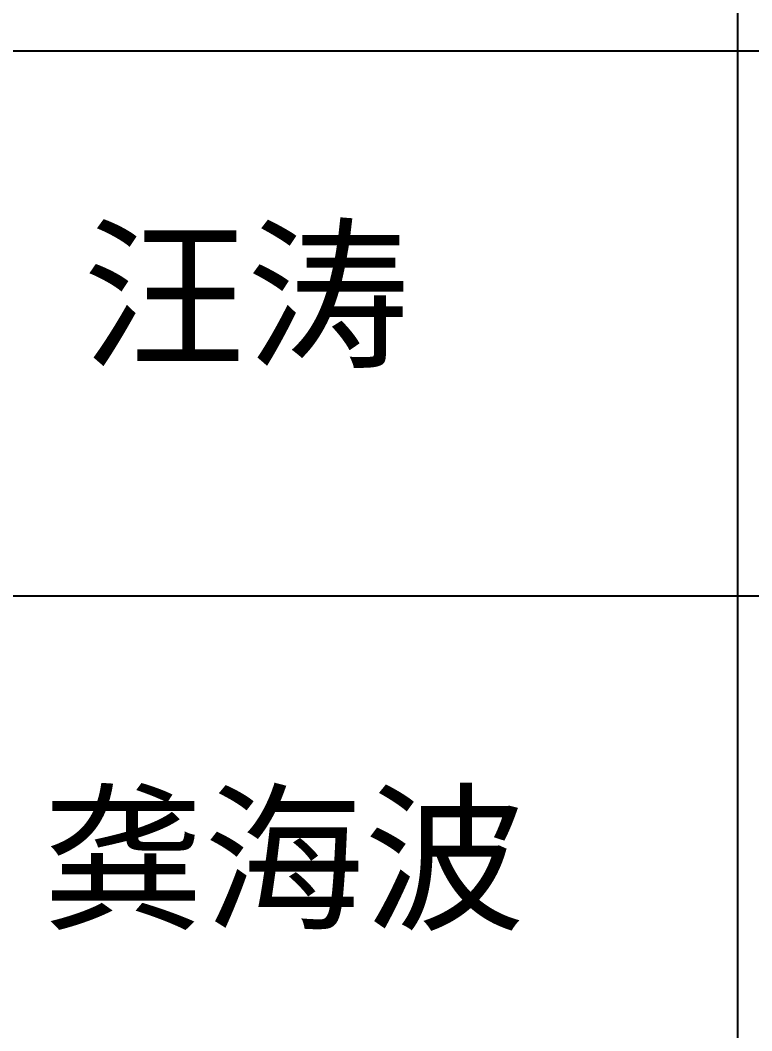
# Model space of a CAD drawing. Extents: x 1169373 to 1354985, y 649019 to 904199.
# Drawn here: x 1290982 to 1292586, y 812522 to 814739 of the extents above; entities that cross this region are included whole.
import ezdxf

# ---------------------------------------------------------------- set-up
doc = ezdxf.new("R2010")
doc.units = 0
doc.header["$LTSCALE"] = 1000
doc.header["$MEASUREMENT"] = 0
doc.layers.add('图框', color=7, linetype='Continuous')
doc.layers.add('签名', color=7, linetype='Continuous')
doc.styles.add('STYLE-黑体', font='simhei.ttf')

msp = doc.modelspace()

# ---------------------------------------------------------------- linework, layer by layer
at = {"layer": '图框', "color": 0}
for p, q in [((1288804.7, 814671.3), (1294482.9, 814671.3)), ((1288804.7, 814671.3), (1294482.9, 814671.3)), ((1288804.7, 813476.1), (1294482.9, 813476.1))]:
    msp.add_line(p, q, dxfattribs=at)
msp.add_lwpolyline([(1292555.2, 808894.5), (1292555.2, 815667.3)], dxfattribs=at)
at = {"layer": '图框', "color": 4}
msp.add_lwpolyline([(1292555.2, 808894.5), (1292555.2, 814671.3)], dxfattribs=at)

# ---------------------------------------------------------------- texts
at = {"layer": '图框', "color": 4, "style": 'STYLE-黑体'}
msp.add_text('汪涛', height=262.94, dxfattribs=at).set_placement((1291118.6, 814004.9))
at = {"layer": '签名', "color": 4, "style": 'STYLE-黑体'}
msp.add_text('龚海波', height=258.21, dxfattribs=at).set_placement((1291031.6, 812770.4))

doc.saveas('drawing.dxf')
